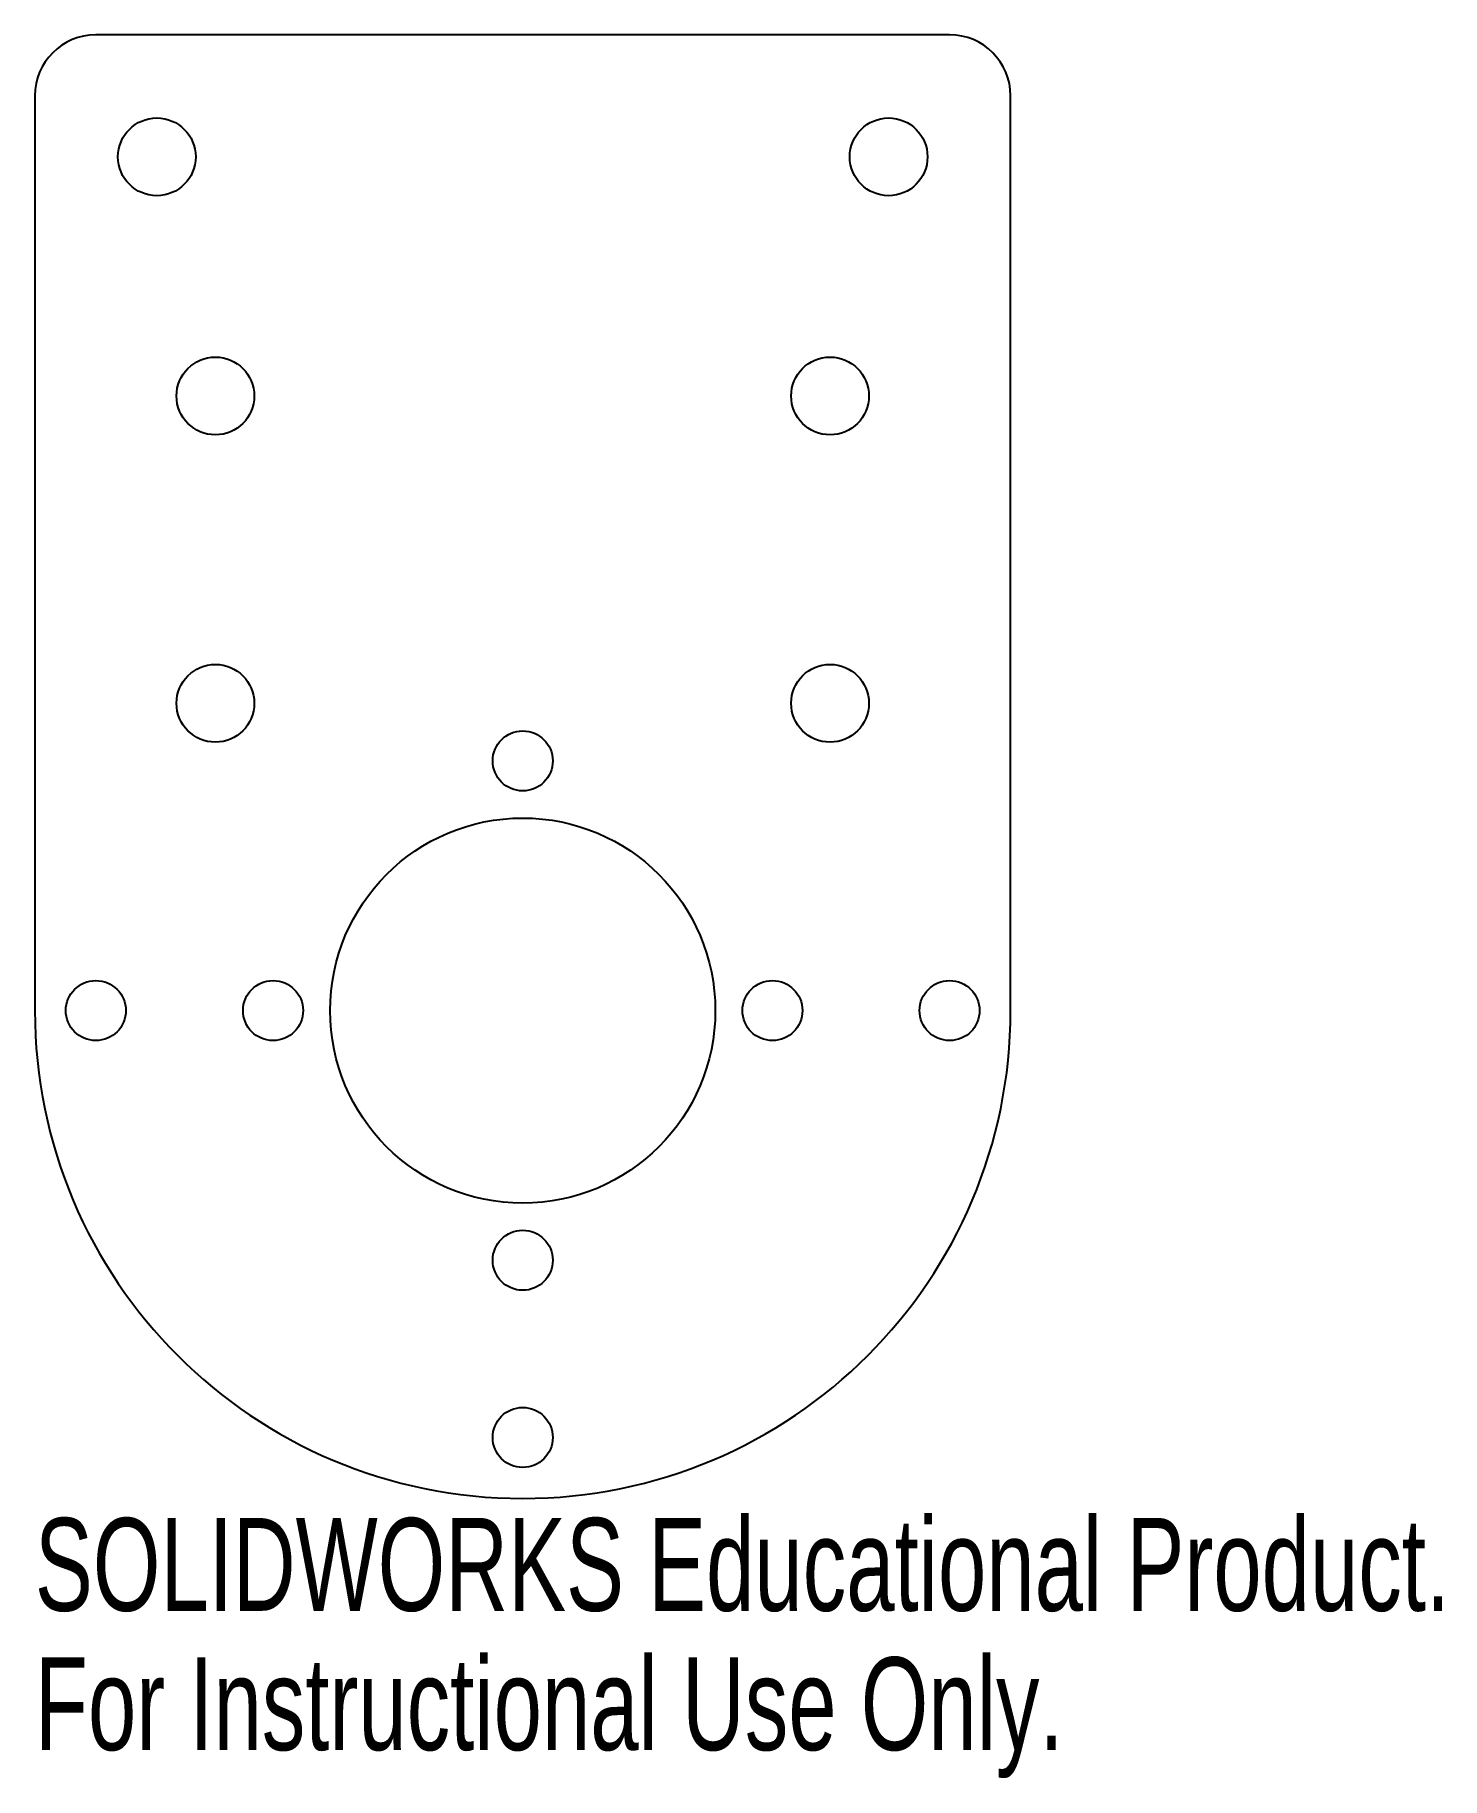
# Model space of a CAD drawing. Header units: inches. Extents: x -1 to 1.88, y -1.57 to 2.
import ezdxf

# ---------------------------------------------------------------- set-up
doc = ezdxf.new("R2010")
doc.units = ezdxf.units.IN
doc.header["$MEASUREMENT"] = 0
doc.styles.add('SLDTEXTSTYLE0', font='TXT', dxfattribs={"width": 0.7})

msp = doc.modelspace()

# ---------------------------------------------------------------- linework, layer by layer
at = {"color": 7, "linetype": 'Continuous', "lineweight": 25}
for p, q in [((0.875, 2), (-0.875, 2)), ((-1, 1.875), (-1, 0)), ((1, 0), (1, 1.875))]:
    msp.add_line(p, q, dxfattribs=at)
for centre, radius in [((-0.75, 1.75), 0.0797), ((0.75, 1.75), 0.0797), ((-0.6299, 1.2598), 0.0797), ((0.6299, 1.2598), 0.0797), ((-0.6299, 0.6299), 0.0797), ((0.6299, 0.6299), 0.0797), ((0, 0.5118), 0.0615), ((0, 0), 0.3947), ((-0.875, 0), 0.0615), ((-0.5118, 0), 0.0615), ((0.5118, 0), 0.0615), ((0.875, 0), 0.0615), ((0, -0.5118), 0.0615), ((0, -0.875), 0.0615)]:
    msp.add_circle(centre, radius, dxfattribs=at)
for centre, radius, start, end in [((-0.875, 1.875), 0.125, 90, 180), ((0.875, 1.875), 0.125, 0, 90), ((0, 0), 1, 180, 0)]:
    msp.add_arc(centre, radius, start, end, dxfattribs=at)

# ---------------------------------------------------------------- texts
at = {"color": 7, "linetype": 'Continuous', "char_height": 0.1903, "attachment_point": 1, "style": 'SLDTEXTSTYLE0'}
for s, insert in [('SOLIDWORKS Educational Product.', (-1, -1.0401)), ('For Instructional Use Only.', (-1, -1.3256))]:
    msp.add_mtext(s, dxfattribs=dict(at, insert=insert))

doc.saveas('drawing.dxf')
